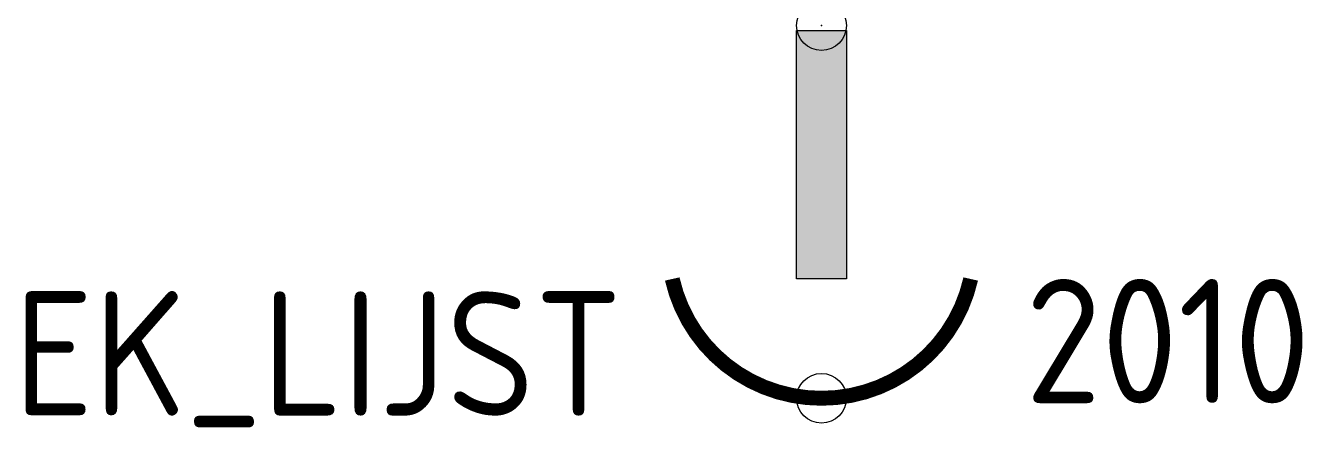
# Model space of a CAD drawing. Extents: x 496.5 to 522.2, y 301.9 to 310.
import ezdxf
from ezdxf.enums import TextEntityAlignment as Align

# ---------------------------------------------------------------- set-up
doc = ezdxf.new("R2010")
doc.units = 0
doc.header["$LTSCALE"] = 10
doc.header["$MEASUREMENT"] = 0
doc.header["$PDMODE"] = 32
doc.header["$PDSIZE"] = 1
doc.layers.get('0').update_dxf_attribs({"linetype": 'CONTINUOUS'})
for name, color, linetype in [('C', 7, 'CONTINUOUS'), ('TKST2', 2, 'CONTINUOUS'), ('TKST3', 1, 'CONTINUOUS')]:
    doc.layers.add(name, color=color, linetype=linetype)
doc.styles.get("Standard").update_dxf_attribs({"font": 'ISO8', "width": 1.2})

msp = doc.modelspace()

# ---------------------------------------------------------------- linework, layer by layer
msp.add_lwpolyline([(512, 304.9), (512, 309.9), (513, 309.9), (513, 304.9)], close=True)
at = {"const_width": 0.3}
msp.add_lwpolyline([(509.5, 304.9, 0.8), (515.5, 304.9)], format="xyb", dxfattribs=at)
msp.add_solid([(512, 304.9), (512, 309.9), (513, 304.9), (513, 309.9)])
at = {"layer": 'C', "color": 1}
msp.add_point((512.5, 310), dxfattribs=at)
at = {"layer": 'C', "color": 2}
msp.add_point((512.5, 302.5), dxfattribs=at)

# ---------------------------------------------------------------- texts
at = {"layer": 'TKST2'}
msp.add_attdef('2010', (516.595, 302.4), ':', height=2.5, dxfattribs=at)
at = {"layer": 'TKST3'}
msp.add_attdef('EK_LIJST', text='-X', height=2.5, dxfattribs=at).set_placement((508.5, 302.151), align=Align.RIGHT)

doc.saveas('drawing.dxf')
